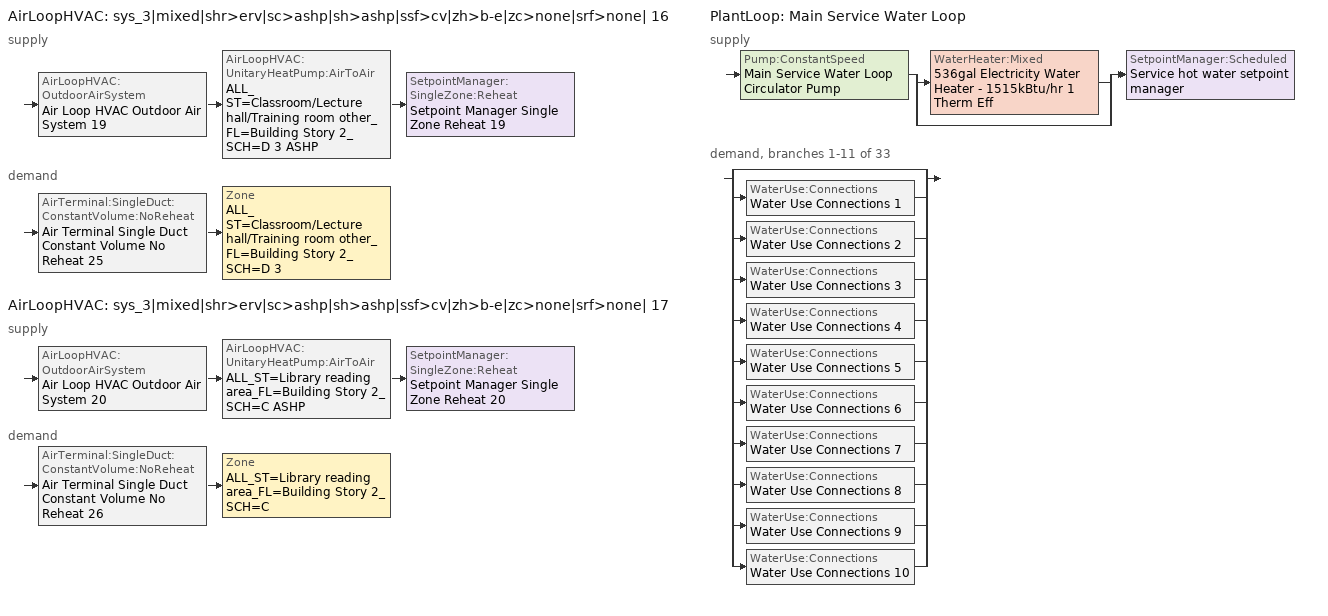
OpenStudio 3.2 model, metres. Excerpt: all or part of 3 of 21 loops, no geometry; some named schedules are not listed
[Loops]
AirLoopHVAC 'sys_3|mixed|shr>erv|sc>ashp|sh>ashp|ssf>cv|zh>b-e|zc>none|srf>none| 16'
 supply: AirLoopHVAC:OutdoorAirSystem 'Air Loop HVAC Outdoor Air System 19' > AirLoopHVAC:UnitaryHeatPump:AirToAir 'ALL_ST=Classroom/Lecture hall/Training room other_FL=Building Story 2_SCH=D 3 ASHP' > SetpointManager:SingleZone:Reheat 'Setpoint Manager Single Zone Reheat 19'
 demand: AirTerminal:SingleDuct:ConstantVolume:NoReheat 'Air Terminal Single Duct Constant Volume No Reheat 25' > Zone 'ALL_ST=Classroom/Lecture hall/Training room other_FL=Building Story 2_SCH=D 3'
AirLoopHVAC 'sys_3|mixed|shr>erv|sc>ashp|sh>ashp|ssf>cv|zh>b-e|zc>none|srf>none| 17'
 supply: AirLoopHVAC:OutdoorAirSystem 'Air Loop HVAC Outdoor Air System 20' > AirLoopHVAC:UnitaryHeatPump:AirToAir 'ALL_ST=Library reading area_FL=Building Story 2_SCH=C ASHP' > SetpointManager:SingleZone:Reheat 'Setpoint Manager Single Zone Reheat 20'
 demand: AirTerminal:SingleDuct:ConstantVolume:NoReheat 'Air Terminal Single Duct Constant Volume No Reheat 26' > Zone 'ALL_ST=Library reading area_FL=Building Story 2_SCH=C'
PlantLoop 'Main Service Water Loop'
 supply: Pump:ConstantSpeed 'Main Service Water Loop Circulator Pump' > split
  | WaterHeater:Mixed '536gal Electricity Water Heater - 1515kBtu/hr 1 Therm Eff'
  | bypass
  join > SetpointManager:Scheduled 'Service hot water setpoint manager'
 demand, branches 1-11 of 33: split
  | bypass
  | WaterUse:Connections 'Water Use Connections 1'
  | WaterUse:Connections 'Water Use Connections 2'
  | WaterUse:Connections 'Water Use Connections 3'
  | WaterUse:Connections 'Water Use Connections 4'
  | WaterUse:Connections 'Water Use Connections 5'
  | WaterUse:Connections 'Water Use Connections 6'
  | WaterUse:Connections 'Water Use Connections 7'
  | WaterUse:Connections 'Water Use Connections 8'
  | WaterUse:Connections 'Water Use Connections 9'
  | WaterUse:Connections 'Water Use Connections 10'
[Sizing:Zone] Zone Cooling Design Supply Air Temperature Input Method=TemperatureDifference; Zone Cooling Design Supply Air Temperature {C}=14; Zone Cooling Design Supply Air Temperature Difference {deltaC}=11; Zone Heating Design Supply Air Temperature Input Method=TemperatureDifference; Zone Heating Design Supply Air Temperature {C}=40; Zone Heating Design Supply Air Temperature Difference {deltaC}=21; Zone Cooling Design Supply Air Humidity Ratio {kg-H2O/kg-air}=0.0085; Zone Heating Design Supply Air Humidity Ratio {kg-H2O/kg-air}=0.008; Zone Heating Sizing Factor=1.3; Zone Cooling Sizing Factor=1; Cooling Design Air Flow Method=DesignDay; Heating Design Air Flow Method=DesignDay; Account for Dedicated Outdoor Air System=No; Dedicated Outdoor Air System Control Strategy=NeutralSupplyAir; Dedicated Outdoor Air Low Setpoint Temperature for Design {C}=autosize; Dedicated Outdoor Air High Setpoint Temperature for Design {C}=autosize
ALL_ST=Classroom/Lecture hall/Training room other_FL=Building Story 2_SCH=D 3; ALL_ST=Library reading area_FL=Building Story 2_SCH=C
[Zone equipment]
ALL_ST=Classroom/Lecture hall/Training room other_FL=Building Story 2_SCH=D 3: Zone HVAC Baseboard Convective Electric 25, Air Terminal Single Duct Constant Volume No Reheat 25
ALL_ST=Library reading area_FL=Building Story 2_SCH=C: Zone HVAC Baseboard Convective Electric 26, Air Terminal Single Duct Constant Volume No Reheat 26
[AirLoopHVAC] Design Supply Air Flow Rate {m3/s}=autosize; Design Return Air Flow Fraction of Supply Air Flow=1
Name | Availability Schedule
sys_3|mixed|shr>erv|sc>ashp|sh>ashp|ssf>cv|zh>b-e|zc>none|srf>none| 16 | sys_3|mixed|shr>none|sc>ashp|sh>ashp|ssf>cv|zh>b-e|zc>none|srf>none| 16 Occ Sch
sys_3|mixed|shr>erv|sc>ashp|sh>ashp|ssf>cv|zh>b-e|zc>none|srf>none| 17 | sys_3|mixed|shr>none|sc>ashp|sh>ashp|ssf>cv|zh>b-e|zc>none|srf>none| 17 Occ Sch
[Sizing:System] Type of Load to Size On=Sensible; Design Outdoor Air Flow Rate {m3/s}=Autosize; Central Heating Maximum System Air Flow Ratio=1; Preheat Design Temperature {C}=7; Preheat Design Humidity Ratio {kg-H2O/kg-Air}=0.008; Precool Design Temperature {C}=13; Precool Design Humidity Ratio {kg-H2O/kg-Air}=0.008; Central Cooling Design Supply Air Temperature {C}=13; Central Heating Design Supply Air Temperature {C}=43; Sizing Option=NonCoincident; 100% Outdoor Air in Cooling=No; 100% Outdoor Air in Heating=No; Central Cooling Design Supply Air Humidity Ratio {kg-H2O/kg-Air}=0.0085; Central Heating Design Supply Air Humidity Ratio {kg-H2O/kg-Air}=0.008; Cooling Design Air Flow Method=DesignDay; Cooling Design Air Flow Rate {m3/s}=0; Heating Design Air Flow Method=DesignDay; Heating Design Air Flow Rate {m3/s}=0; System Outdoor Air Method=ZoneSum; Zone Maximum Outdoor Air Fraction=1; Cooling Supply Air Flow Rate Per Floor Area {m3/s-m2}=0.00996765; Cooling Fraction of Autosized Cooling Supply Air Flow Rate=1; Cooling Supply Air Flow Rate Per Unit Cooling Capacity {m3/s-W}=3.94755e-05; Heating Supply Air Flow Rate Per Floor Area {m3/s-m2}=0.00996765; Heating Fraction of Autosized Heating Supply Air Flow Rate=1; Heating Fraction of Autosized Cooling Supply Air Flow Rate=1; Heating Supply Air Flow Rate Per Unit Heating Capacity {m3/s-W}=3.15882e-05; Cooling Design Capacity Method=CoolingDesignCapacity; Cooling Design Capacity {W}=autosize; Cooling Design Capacity Per Floor Area {W/m2}=234.7; Fraction of Autosized Cooling Design Capacity=1; Heating Design Capacity Method=HeatingDesignCapacity; Heating Design Capacity {W}=autosize; Heating Design Capacity Per Floor Area {W/m2}=157; Fraction of Autosized Heating Design Capacity=1; Central Cooling Capacity Control Method=OnOff
sys_3|mixed|shr>erv|sc>ashp|sh>ashp|ssf>cv|zh>b-e|zc>none|srf>none| 16; sys_3|mixed|shr>erv|sc>ashp|sh>ashp|ssf>cv|zh>b-e|zc>none|srf>none| 17
[Fan:OnOff] Availability Schedule=Always On Discrete; Fan Total Efficiency=0.39975; Maximum Flow Rate {m3/s}=autosize; Motor Efficiency=0.615; Motor In Airstream Fraction=1
Name | Pressure Rise {Pa} | Fan Power Ratio Function of Speed Ratio Curve | Fan Efficiency Ratio Function of Speed Ratio Curve
Fan On Off 19 | 1110.94 | Fan On Off Power Curve 18 | Fan On Off Efficiency Curve 18
Fan On Off 20 | 622.722 | Fan On Off Power Curve 19 | Fan On Off Efficiency Curve 19
[Coil:Cooling:DX:SingleSpeed] Availability Schedule=Always On Discrete; Rated Total Cooling Capacity {W}=autosize; Rated Sensible Heat Ratio=autosize; Rated Air Flow Rate {m3/s}=autosize; Rated Evaporator Fan Power Per Volume Flow Rate {W/(m3/s)}=773.3; Total Cooling Capacity Function of Temperature Curve=DXCOOL-NECB2011-REF-CAPFT; Total Cooling Capacity Function of Flow Fraction Curve=DXCOOL-NECB2011-REF-CAPFFLOW; Energy Input Ratio Function of Temperature Curve=DXCOOL-NECB2011-REF-COOLEIRFT; Energy Input Ratio Function of Flow Fraction Curve=DXCOOL-NECB2011-REF-COOLEIRFFLOW; Part Load Fraction Correlation Curve=DXCOOL-NECB2011-REF-COOLPLFFPLR; Minimum Outdoor Dry-Bulb Temperature for Compressor Operation {C}=-25; Condenser Type=AirCooled; Evaporative Condenser Effectiveness=0; Evaporative Condenser Air Flow Rate {m3/s}=Autosize; Evaporative Condenser Pump Rated Power Consumption {W}=Autosize; Crankcase Heater Capacity {W}=0; Maximum Outdoor Dry-Bulb Temperature for Crankcase Heater Operation {C}=0; Basin Heater Capacity {W/K}=0; Basin Heater Setpoint Temperature {C}=10
Name | Rated COP {W/W}
CoilCoolingDXSingleSpeed_ashp 18 315kBtu/hr 9.3EER | 3.23281
CoilCoolingDXSingleSpeed_ashp 19 159kBtu/hr 10.4EER | 3.59906
[Coil:Heating:DX:SingleSpeed] Availability Schedule=Always On Discrete; Rated Air Flow Rate {m3/s}=Autosize; Rated Supply Fan Power Per Volume Flow Rate {W/(m3/s)}=773.3; Total Heating Capacity Function of Temperature Curve=DXHEAT-NECB2011-REF-CAPFT; Total Heating Capacity Function of Flow Fraction Curve=DXHEAT-NECB2011-REF-CAPFFLOW; Energy Input Ratio Function of Temperature Curve=DXHEAT-NECB2011-REF-EIRFT; Energy Input Ratio Function of Flow Fraction Curve=DXHEAT-NECB2011-REF-EIRFFLOW; Part Load Fraction Correlation Curve=DXHEAT-NECB2011-REF-PLFFPLR; Minimum Outdoor Dry-Bulb Temperature for Compressor Operation {C}=-10; Defrost Strategy=Resistive; Defrost Control=Timed; Defrost Time Period Fraction=0.166667; Resistive Defrost Heater Capacity {W}=2000
Name | Rated Total Heating Capacity {W} | Rated COP {W/W}
CoilHeatingDXSingleSpeed_ashp 18 228 Clg kBtu/hr 3.2COPH | 66939.4 | 3.50657
CoilHeatingDXSingleSpeed_ashp 19 116 Clg kBtu/hr 3.3COPH | 33859.2 | 3.56103
[Controller:OutdoorAir] Minimum Outdoor Air Flow Rate {m3/s}=autosize; Maximum Outdoor Air Flow Rate {m3/s}=Autosize; Economizer Control Type=DifferentialEnthalpy; Economizer Control Action Type=ModulateFlow; Lockout Type=NoLockout; Minimum Limit Type=FixedMinimum; High Humidity Control=No; Heat Recovery Bypass Control Type=BypassWhenOAFlowGreaterThanMinimum
Name | Minimum Outdoor Air Schedule | Controller Mechanical Ventilation
Controller Outdoor Air 19 | sys_3|mixed|shr>none|sc>ashp|sh>ashp|ssf>cv|zh>b-e|zc>none|srf>none| 16 Occ Sch | Controller Mechanical Ventilation 19
Controller Outdoor Air 20 | sys_3|mixed|shr>none|sc>ashp|sh>ashp|ssf>cv|zh>b-e|zc>none|srf>none| 17 Occ Sch | Controller Mechanical Ventilation 20
[Controller:MechanicalVentilation] Availability Schedule=Always On Discrete; System Outdoor Air Method=ZoneSum
Controller Mechanical Ventilation 19; Controller Mechanical Ventilation 20
[AirLoopHVAC:OutdoorAirSystem]
Name | Controller
Air Loop HVAC Outdoor Air System 19 | Controller Outdoor Air 19
Air Loop HVAC Outdoor Air System 20 | Controller Outdoor Air 20
[Coil:Heating:Gas] Availability Schedule=Always On Discrete; Gas Burner Efficiency=0.81; Nominal Capacity {W}=AutoSize; Parasitic Electric Load {W}=0; Part Load Fraction Correlation Curve=FURNACE-EFFPLR-NECB2011; Parasitic Gas Load {W}=0
Coil Heating Gas 19; Coil Heating Gas 20
[AirLoopHVAC:UnitaryHeatPump:AirToAir] Availability Schedule=Always On Discrete; Supply Air Flow Rate During Cooling Operation {m3/s}=Autosize; Supply Air Flow Rate During Heating Operation {m3/s}=Autosize; Maximum Supply Air Temperature from Supplemental Heater {C}=Autosize
Name | Controlling Zone or Thermostat Location | Supply Air Fan | Heating Coil | Cooling Coil | Supplemental Heating Coil | Supply Air Fan Operating Mode Schedule
ALL_ST=Classroom/Lecture hall/Training room other_FL=Building Story 2_SCH=D 3 ASHP | ALL_ST=Classroom/Lecture hall/Training room other_FL=Building Story 2_SCH=D 3 | Fan On Off 19 | CoilHeatingDXSingleSpeed_ashp 18 228 Clg kBtu/hr 3.2COPH | CoilCoolingDXSingleSpeed_ashp 18 315kBtu/hr 9.3EER | Coil Heating Gas 19 | sys_3|mixed|shr>none|sc>ashp|sh>ashp|ssf>cv|zh>b-e|zc>none|srf>none| 16 Occ Sch
ALL_ST=Library reading area_FL=Building Story 2_SCH=C ASHP | ALL_ST=Library reading area_FL=Building Story 2_SCH=C | Fan On Off 20 | CoilHeatingDXSingleSpeed_ashp 19 116 Clg kBtu/hr 3.3COPH | CoilCoolingDXSingleSpeed_ashp 19 159kBtu/hr 10.4EER | Coil Heating Gas 20 | sys_3|mixed|shr>none|sc>ashp|sh>ashp|ssf>cv|zh>b-e|zc>none|srf>none| 17 Occ Sch
[SetpointManager:SingleZone:Reheat] Minimum Supply Air Temperature {C}=13; Maximum Supply Air Temperature {C}=43
Name | Control Zone
Setpoint Manager Single Zone Reheat 19 | ALL_ST=Classroom/Lecture hall/Training room other_FL=Building Story 2_SCH=D 3
Setpoint Manager Single Zone Reheat 20 | ALL_ST=Library reading area_FL=Building Story 2_SCH=C
[ZoneHVAC:Baseboard:Convective:Electric] Availability Schedule=Always On Discrete; Nominal Capacity {W}=autosize; Efficiency=1
Zone HVAC Baseboard Convective Electric 25; Zone HVAC Baseboard Convective Electric 26
[AirTerminal:SingleDuct:ConstantVolume:NoReheat] Availability Schedule=Always On Discrete; Maximum Air Flow Rate {m3/s}=AutoSize
Air Terminal Single Duct Constant Volume No Reheat 25; Air Terminal Single Duct Constant Volume No Reheat 26
[PlantLoop]
Main Service Water Loop: Glycol Concentration=0; Maximum Loop Temperature {C}=60; Minimum Loop Temperature {C}=10; Plant Loop Volume {m3}=Autocalculate; Load Distribution Scheme=Optimal
[Sizing:Plant]
Main Service Water Loop: Loop Type=Heating; Design Loop Exit Temperature {C}=60; Loop Design Temperature Difference {deltaC}=5; Sizing Option=NonCoincident; Zone Timesteps in Averaging Window=1; Coincident Sizing Factor Mode=None
[SetpointManager:Scheduled]
Service hot water setpoint manager: Control Variable=Temperature; Schedule=Service Water Loop Temp - 140F
[Pump:ConstantSpeed]
Main Service Water Loop Circulator Pump: Rated Flow Rate {m3/s}=autosize; Rated Pump Head {Pa}=1.7716e+06; Rated Power Consumption {W}=autosize; Motor Efficiency=0.895; Fraction of Motor Inefficiencies to Fluid Stream=0; Pump Control Type=Intermittent; Design Power Sizing Method=PowerPerFlowPerPressure; Design Electric Power per Unit Flow Rate {W/(m3/s)}=348701.1; Design Shaft Power per Unit Flow Rate per Unit Head {W-s/m3-Pa}=1.28205
[WaterHeater:Mixed]
536gal Electricity Water Heater - 1515kBtu/hr 1 Therm Eff: Tank Volume {m3}=2.02827; Setpoint Temperature Schedule=Service Water Loop Temp - 140F; Deadband Temperature Difference {deltaC}=2; Maximum Temperature Limit {C}=60; Heater Control Type=Cycle; Heater Maximum Capacity {W}=443926; Heater Fuel Type=Electricity; Heater Thermal Efficiency=1; Off Cycle Parasitic Fuel Consumption Rate {W}=155.228; Off Cycle Parasitic Fuel Type=Electricity; Off Cycle Parasitic Heat Fraction to Tank=0.8; On Cycle Parasitic Fuel Consumption Rate {W}=155.228; On Cycle Parasitic Fuel Type=Electricity; On Cycle Parasitic Heat Fraction to Tank=0; Ambient Temperature Indicator=Schedule; Ambient Temperature Schedule=Water Heater Ambient Temp Schedule - 70.0f; Off Cycle Loss Coefficient to Ambient Temperature {W/K}=6.25624; On Cycle Loss Coefficient to Ambient Temperature {W/K}=6.25624; Use Side Effectiveness=1; Source Side Effectiveness=1; Use Side Design Flow Rate {m3/s}=autosize; Source Side Design Flow Rate {m3/s}=autosize; Indirect Water Heating Recovery Time {hr}=1.5; Source Side Flow Control Mode=IndirectHeatPrimarySetpoint
[WaterHeater:Sizing]
536gal Electricity Water Heater - 1515kBtu/hr 1 Therm Eff: Design Mode=PeakDraw; Time Storage Can Meet Peak Draw {hr}=0.538503; Time for Tank Recovery {hr}=0; Nominal Tank Volume for Autosizing Plant Connections {m3}=1
[WaterUse:Connections] Drain Water Heat Exchanger Type=None; Drain Water Heat Exchanger Destination=Plant
Name | Water Use Equipment Name 1
Water Use Connections 1 | Auditorium_zn_1_flr_1 Service Water Use 0.5gal/min
Water Use Connections 2 | Aux_gym_zn_1_flr_1 Service Water Use 1.89gal/min
Water Use Connections 3 | Cafeteria_zn_1_flr_1 Service Water Use 0.47gal/min
Water Use Connections 4 | Corner_class_1_pod_1_zn_1_flr_1 Service Water Use 0.07gal/min
Water Use Connections 5 | Corner_class_1_pod_1_zn_1_flr_2 Service Water Use 0.07gal/min
Water Use Connections 6 | Corner_class_1_pod_2_zn_1_flr_1 Service Water Use 0.07gal/min
Water Use Connections 7 | Corner_class_1_pod_2_zn_1_flr_2 Service Water Use 0.07gal/min
Water Use Connections 8 | Corner_class_1_pod_3_zn_1_flr_1 Service Water Use 0.07gal/min
Water Use Connections 9 | Corner_class_1_pod_3_zn_1_flr_2 Service Water Use 0.07gal/min
Water Use Connections 10 | Corner_class_2_pod_1_zn_1_flr_1 Service Water Use 0.07gal/min
[WaterUse:Equipment:Definition]
Name | Peak Flow Rate {m3/s} | Target Temperature Schedule | Sensible Fraction Schedule | Latent Fraction Schedule
Auditorium_zn_1_flr_1 Service Water Use Def 0.5gal/min | 3.1485e-05 | Schedule Ruleset 5 | Schedule Ruleset 3 | Schedule Ruleset 4
Aux_gym_zn_1_flr_1 Service Water Use Def 1.89gal/min | 0.000119312 | Schedule Ruleset 8 | Schedule Ruleset 6 | Schedule Ruleset 7
Cafeteria_zn_1_flr_1 Service Water Use Def 0.47gal/min | 2.98279e-05 | Schedule Ruleset 11 | Schedule Ruleset 9 | Schedule Ruleset 10
Corner_class_1_pod_1_zn_1_flr_1 Service Water Use Def 0.07gal/min | 4.55704e-06 | Schedule Ruleset 14 | Schedule Ruleset 12 | Schedule Ruleset 13
Corner_class_1_pod_1_zn_1_flr_2 Service Water Use Def 0.07gal/min | 4.55704e-06 | Schedule Ruleset 17 | Schedule Ruleset 15 | Schedule Ruleset 16
Corner_class_1_pod_2_zn_1_flr_1 Service Water Use Def 0.07gal/min | 4.55704e-06 | Schedule Ruleset 20 | Schedule Ruleset 18 | Schedule Ruleset 19
Corner_class_1_pod_2_zn_1_flr_2 Service Water Use Def 0.07gal/min | 4.55704e-06 | Schedule Ruleset 23 | Schedule Ruleset 21 | Schedule Ruleset 22
Corner_class_1_pod_3_zn_1_flr_1 Service Water Use Def 0.07gal/min | 4.55704e-06 | Schedule Ruleset 26 | Schedule Ruleset 24 | Schedule Ruleset 25
Corner_class_1_pod_3_zn_1_flr_2 Service Water Use Def 0.07gal/min | 4.55704e-06 | Schedule Ruleset 29 | Schedule Ruleset 27 | Schedule Ruleset 28
Corner_class_2_pod_1_zn_1_flr_1 Service Water Use Def 0.07gal/min | 4.55704e-06 | Schedule Ruleset 32 | Schedule Ruleset 30 | Schedule Ruleset 31
[WaterUse:Equipment]
Name | Water Use Equipment Definition | Space | Flow Rate Fraction Schedule
Auditorium_zn_1_flr_1 Service Water Use 0.5gal/min | Auditorium_zn_1_flr_1 Service Water Use Def 0.5gal/min | Auditorium_ZN_1_FLR_1 | NECB-C-Service Water Heating
Aux_gym_zn_1_flr_1 Service Water Use 1.89gal/min | Aux_gym_zn_1_flr_1 Service Water Use Def 1.89gal/min | Aux_Gym_ZN_1_FLR_1 | NECB-B-Service Water Heating
Cafeteria_zn_1_flr_1 Service Water Use 0.47gal/min | Cafeteria_zn_1_flr_1 Service Water Use Def 0.47gal/min | Cafeteria_ZN_1_FLR_1 | NECB-C-Service Water Heating
Corner_class_1_pod_1_zn_1_flr_1 Service Water Use 0.07gal/min | Corner_class_1_pod_1_zn_1_flr_1 Service Water Use Def 0.07gal/min | Corner_Class_1_Pod_1_ZN_1_FLR_1 | NECB-D-Service Water Heating
Corner_class_1_pod_1_zn_1_flr_2 Service Water Use 0.07gal/min | Corner_class_1_pod_1_zn_1_flr_2 Service Water Use Def 0.07gal/min | Corner_Class_1_Pod_1_ZN_1_FLR_2 | NECB-D-Service Water Heating
Corner_class_1_pod_2_zn_1_flr_1 Service Water Use 0.07gal/min | Corner_class_1_pod_2_zn_1_flr_1 Service Water Use Def 0.07gal/min | Corner_Class_1_Pod_2_ZN_1_FLR_1 | NECB-D-Service Water Heating
Corner_class_1_pod_2_zn_1_flr_2 Service Water Use 0.07gal/min | Corner_class_1_pod_2_zn_1_flr_2 Service Water Use Def 0.07gal/min | Corner_Class_1_Pod_2_ZN_1_FLR_2 | NECB-D-Service Water Heating
Corner_class_1_pod_3_zn_1_flr_1 Service Water Use 0.07gal/min | Corner_class_1_pod_3_zn_1_flr_1 Service Water Use Def 0.07gal/min | Corner_Class_1_Pod_3_ZN_1_FLR_1 | NECB-D-Service Water Heating
Corner_class_1_pod_3_zn_1_flr_2 Service Water Use 0.07gal/min | Corner_class_1_pod_3_zn_1_flr_2 Service Water Use Def 0.07gal/min | Corner_Class_1_Pod_3_ZN_1_FLR_2 | NECB-D-Service Water Heating
Corner_class_2_pod_1_zn_1_flr_1 Service Water Use 0.07gal/min | Corner_class_2_pod_1_zn_1_flr_1 Service Water Use Def 0.07gal/min | Corner_Class_2_Pod_1_ZN_1_FLR_1 | NECB-D-Service Water Heating
[Schedule:Ruleset]
Name | Default Day Schedule | Summer Design Day Schedule | Winter Design Day Schedule
Service Water Loop Temp - 140F | Service Water Loop Temp - 140F Default
Water Heater Ambient Temp Schedule - 70.0f | Water Heater Ambient Temp Schedule - 70.0f Default
NECB-C-Service Water Heating | NECB-C-Service Water Heating Default
NECB-B-Service Water Heating | NECB-B-Service Water Heating Default
NECB-D-Service Water Heating | NECB-D-Service Water Heating Default
sys_3|mixed|shr>none|sc>ashp|sh>ashp|ssf>cv|zh>b-e|zc>none|srf>none| 16 Occ Sch | sys_3|mixed|shr>none|sc>ashp|sh>ashp|ssf>cv|zh>b-e|zc>none|srf>none| 16 Occ Sch Default | sys_3|mixed|shr>none|sc>ashp|sh>ashp|ssf>cv|zh>b-e|zc>none|srf>none| 16 Occ Sch Summer Design Day | sys_3|mixed|shr>none|sc>ashp|sh>ashp|ssf>cv|zh>b-e|zc>none|srf>none| 16 Occ Sch Winter Design Day
sys_3|mixed|shr>none|sc>ashp|sh>ashp|ssf>cv|zh>b-e|zc>none|srf>none| 17 Occ Sch | sys_3|mixed|shr>none|sc>ashp|sh>ashp|ssf>cv|zh>b-e|zc>none|srf>none| 17 Occ Sch Default | sys_3|mixed|shr>none|sc>ashp|sh>ashp|ssf>cv|zh>b-e|zc>none|srf>none| 17 Occ Sch Summer Design Day | sys_3|mixed|shr>none|sc>ashp|sh>ashp|ssf>cv|zh>b-e|zc>none|srf>none| 17 Occ Sch Winter Design Day
[Schedule:Day]
sys_3|mixed|shr>none|sc>ashp|sh>ashp|ssf>cv|zh>b-e|zc>none|srf>none| 16 Occ Sch Default: 9, 0, 0, 18, 0, 1, 19, 0, 0, 22, 0, 1, 24, 0, 0
sys_3|mixed|shr>none|sc>ashp|sh>ashp|ssf>cv|zh>b-e|zc>none|srf>none| 16 Occ Sch Winter Design Day; sys_3|mixed|shr>none|sc>ashp|sh>ashp|ssf>cv|zh>b-e|zc>none|srf>none| 16 Occ Sch Summer Design Day; sys_3|mixed|shr>none|sc>ashp|sh>ashp|ssf>cv|zh>b-e|zc>none|srf>none| 17 Occ Sch Summer Design Day: 24, 0, 1
sys_3|mixed|shr>none|sc>ashp|sh>ashp|ssf>cv|zh>b-e|zc>none|srf>none| 17 Occ Sch Default: 9, 0, 0, 21, 0, 1, 24, 0, 0
[Schedule:Rule]
sys_3|mixed|shr>none|sc>ashp|sh>ashp|ssf>cv|zh>b-e|zc>none|srf>none| 16 Occ Sch Sunday Rule: Schedule Ruleset=sys_3|mixed|shr>none|sc>ashp|sh>ashp|ssf>cv|zh>b-e|zc>none|srf>none| 16 Occ Sch; Rule Order=0; Day Schedule=sys_3|mixed|shr>none|sc>ashp|sh>ashp|ssf>cv|zh>b-e|zc>none|srf>none| 16 Occ Sch Sunday; Apply Sunday=Yes; Apply Saturday=Yes; Date Specification Type=DateRange; Start Month=1; Start Day=1; End Month=12; End Day=31
[Schedule:Constant]
Always On Discrete: Value=1
[Curve:Exponent] Coefficient1 Constant=1; Coefficient2 Constant=0; Coefficient3 Constant=0; Minimum Value of x=0; Maximum Value of x=1
Fan On Off Power Curve 18; Fan On Off Power Curve 19
[Curve:Cubic]
Name | Coefficient1 Constant | Coefficient2 x | Coefficient3 x**2 | Coefficient4 x**3 | Minimum Value of x | Maximum Value of x
Fan On Off Efficiency Curve 18; Fan On Off Efficiency Curve 19 | 1 | 0 | 0 | 0 | 0 | 1
DXHEAT-NECB2011-REF-CAPFT | 0.729009 | 0.0319275 | 0.000136404 | -8.748e-06 | -20 | 20
DXHEAT-NECB2011-REF-CAPFFLOW | 0.84 | 0.16 | 0 | 0 | 0.5 | 1.5
DXHEAT-NECB2011-REF-EIRFT | 1.2183 | -0.03612 | 0.00142 | -2.68e-05 | -20 | 20
DXHEAT-NECB2011-REF-PLFFPLR | 0.3696 | 2.3362 | -2.9577 | 1.2596 | 0.7 | 1
DXCOOL-NECB2011-REF-COOLPLFFPLR | 0.0277 | 4.9151 | -8.184 | 4.2702 | 0.7 | 1
FURNACE-EFFPLR-NECB2011 | 0.722 | 0.8211 | -1.0396 | 0.5 | 0 | 1
[Curve:Biquadratic] Minimum Value of x=13; Maximum Value of x=24; Minimum Value of y=24; Maximum Value of y=46
Name | Coefficient1 Constant | Coefficient2 x | Coefficient3 x**2 | Coefficient4 y | Coefficient5 y**2 | Coefficient6 x*y
DXCOOL-NECB2011-REF-CAPFT | 0.867905 | 0.0142459 | 0.00055436 | -0.0075575 | 3.3e-05 | -0.0001918
DXCOOL-NECB2011-REF-COOLEIRFT | 0.114171 | 0.0281822 | -0.0004199 | 0.0214108 | 0.000161028 | -0.000679104
[Curve:Quadratic]
Name | Coefficient1 Constant | Coefficient2 x | Coefficient3 x**2 | Minimum Value of x | Maximum Value of x
DXHEAT-NECB2011-REF-EIRFFLOW | 1.3824 | -0.4336 | 0.0512 | 0 | 1
DXCOOL-NECB2011-REF-CAPFFLOW | 0.8 | 0.2 | 0 | 0.5 | 1.5
DXCOOL-NECB2011-REF-COOLEIRFFLOW | 1.1552 | -0.1808 | 0.0256 | 0.5 | 1.5
